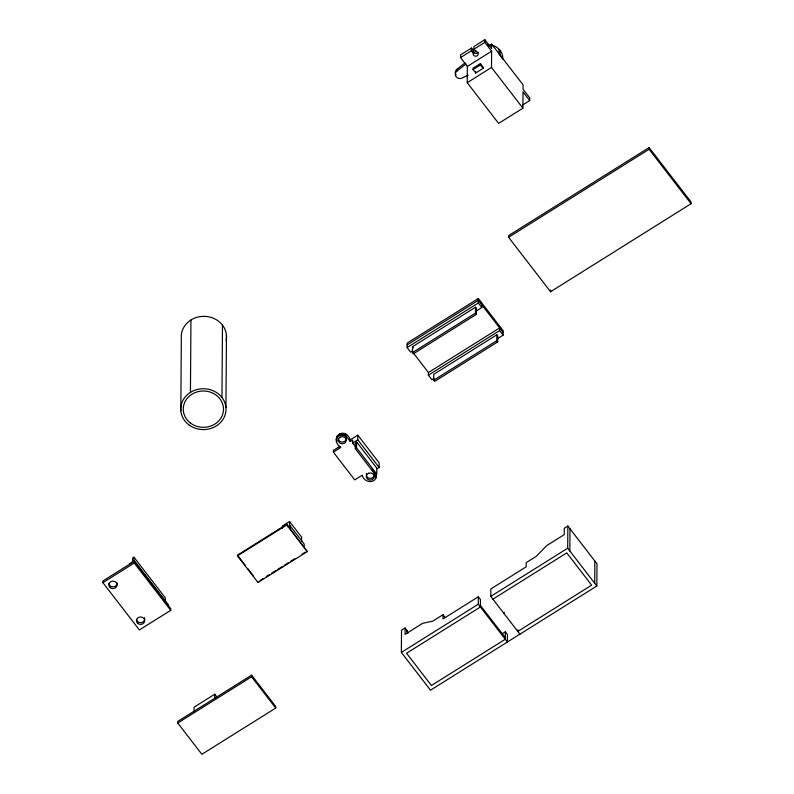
<?xml version="1.0" encoding="UTF-8"?>
<svg xmlns="http://www.w3.org/2000/svg" width="794" height="794" viewBox="0 0 794 794"><rect width="100%" height="100%" fill="white"/><g stroke="black" fill="none" stroke-linecap="round" stroke-linejoin="round"><path stroke-width="1.19" d="M102.912 582.667L102.932 580.93L134.265 561.298L170.73 608.591L170.72 610.338L139.377 629.96L102.912 582.667L134.255 563.035L134.265 561.298M132.608 562.311L132.638 558.033L133.958 557.209L165.311 597.862L165.281 601.068M133.928 561.487L133.958 557.209M177.757 723.026L177.767 721.418L251.599 675.168L275.707 706.452L275.697 708.059L201.875 754.3L177.757 723.026L251.579 676.776L251.599 675.168M180.814 410.855L181.32 338.462A22.639 20.416 0.4 0 1 204.931 316.369A22.639 20.416 0.4 0 1 226.171 340.398M190.441 392.385L190.947 319.992M194.064 711.206L194.093 707.156L214.708 694.244L216.97 697.172M214.678 698.293L214.708 694.244M221.963 397.516L222.469 325.123M225.943 407.471L226.449 335.068M237.436 555.889L237.446 555.155L286.783 524.248L307.298 551.602L257.961 582.498L237.436 555.889L286.773 524.983L286.783 524.248M257.961 582.498L257.961 581.764M282.406 528.129L282.426 525.985L289.552 521.519L301.601 537.141L301.571 541.429M289.522 525.807L289.552 521.519M289.949 528.357L289.969 525.618L287.934 526.888M304.132 546.748L304.142 543.999L289.969 525.618M376.088 476.817L375.979 473.74C378.311 483.774 364.287 484.032 362.223 475.199L354.749 479.884L333.361 452.143L333.371 450.426L339.911 446.337M333.361 452.143L340.834 447.459C328.279 438.814 344.775 425.078 350.313 439.816L350.303 441.533L352.695 440.055L352.675 442.963L355.623 446.784M336.577 441.345L336.448 438.268M336.438 439.985L336.706 436.918M336.696 438.635L337.341 435.668M337.331 437.385L338.304 436.333L338.313 434.616M338.304 436.333L339.544 435.549L339.564 433.832M339.544 435.549L340.973 435.072L340.983 433.355M350.303 441.533L346.531 436.64L342.492 434.953L342.502 433.236M343.991 435.191L344.001 433.474M345.37 435.767L345.38 434.05M346.531 436.64L346.551 434.933M355.275 448.67L355.325 442.744L356.615 441.93L376.783 468.083L376.743 474.008L375.443 474.822L355.275 448.67L356.575 447.856L356.615 441.93M377.081 468.748L379.105 467.458L357.786 439.797L357.816 435.181L350.313 439.816M375.81 478.167L375.82 476.45M379.105 467.458L379.145 462.833L357.816 435.181M519.921 634.178L490.791 596.393L490.851 588.94L526.184 566.807L526.214 562.628L536.397 556.247L546.609 545.677L564.246 534.62L564.296 528.258L567.859 526.025L596.989 563.809L596.83 586.002L430.497 690.194L401.367 652.41L401.516 630.218L405.079 627.985L407.213 630.744L407.193 632.868M405.079 627.985L405.039 634.356L422.676 623.3L432.829 621.116L443.012 614.735L445.146 617.494M412.731 350.839L410.637 352.149L407.114 347.574L407.143 343.097L478.345 298.494L503.158 330.671L503.128 335.147L497.888 338.423M412.443 352.605L412.493 346.71L475.546 307.209L476.469 308.409L476.43 314.305L413.366 353.806L412.443 352.605L475.507 313.104L475.546 307.209M434.01 378.43L431.916 379.75L428.393 375.175L428.413 372.535L412.88 352.387M433.732 380.207L433.772 374.311L496.826 334.81L497.749 336.011L497.709 341.906L434.646 381.398L433.732 380.207L496.786 340.705L496.826 334.81M443.012 614.735L442.983 618.923L478.325 596.79L480.449 599.549L480.4 606.993L406.548 653.254L431.42 685.52L505.272 639.259L505.321 631.806L502.205 633.761M468.093 75.132L462.654 77.792A4.695 4.238 0.4 0 1 456.113 76.72A4.695 4.238 0.4 0 1 457.284 70.825L457.294 69.018L465.046 62.915M522.73 104.947L529.697 100.59L523.018 91.925L522.909 108.202L498.622 123.407L467.219 82.685L467.338 66.418L460.53 57.595L460.55 54.915L471.497 48.057L473.353 50.459L473.204 53.496A2.541 2.293 0.4 0 0 475.259 56.166A2.541 2.293 0.4 0 0 478.206 54.31A2.541 2.293 0.4 0 0 476.152 51.65L473.869 49.228L473.889 46.558L484.836 39.7L491.645 48.523L491.675 44.117L488.638 46.022M473.333 53.129L471.477 50.727L471.497 48.057M473.045 69.544L473.055 68.205L480.439 63.58L483.099 67.033L483.089 68.373L475.705 72.998L473.045 69.544L480.43 64.919L480.439 63.58M475.705 72.998L475.715 71.659M475.556 311.476L481.839 307.546L478.316 302.971L478.345 298.494M505.321 631.806L507.455 634.565L507.396 642.018L478.266 604.234L478.325 596.79M481.839 307.546L481.859 304.906M522.909 108.202L491.506 67.47L491.625 51.203L484.816 42.38L484.836 39.7M501.897 58.17A14.798 13.339 0.4 0 0 500.121 55.074L498.94 53.913L498.979 49.288M500.121 55.074L500.16 50.459L497.55 47.878A14.798 13.339 0.4 0 0 487.724 44.722M503.128 335.147L499.595 330.572L499.615 327.932L428.413 372.535M504.299 613.901L504.309 612.293M508.597 237.287L508.607 235.59L649.105 147.575L691.088 202.023L691.078 203.721L550.579 291.735L508.597 237.287L649.095 149.282L649.105 147.575M517.807 629.811L517.797 631.419L591.649 585.158L566.777 552.892L492.925 599.152M529.697 100.59L529.717 97.91L523.038 89.246L523.067 84.839L491.675 44.117M550.579 291.735L550.589 290.028M596.83 586.002L567.7 548.217L567.859 526.025M569.824 550.976L569.983 528.784M594.706 583.243L594.855 561.05M473.353 50.459L473.224 50.826A2.541 2.293 0.4 0 0 478.028 52.215M457.284 70.825L465.999 63.957M407.213 630.744L406.697 631.071L408.205 633.026M460.53 57.595L471.477 50.727M467.338 66.418L491.625 51.203M467.219 82.685L491.506 67.47M407.133 344.933L478.335 300.331L503.138 332.507M407.114 347.574L478.316 302.971M428.393 375.175L499.595 330.572M129.422 563.819L134.355 560.723L168.447 604.939M260.065 580.454L263.211 578.479M266.357 576.504L269.513 574.528M271.608 573.218L275.806 570.588M277.91 569.268L282.108 566.638M284.202 565.328L288.401 562.698M290.505 561.378L294.703 558.748M302.048 554.152L305.204 552.177M401.367 652.41L478.266 604.234M490.791 596.393L567.7 548.217M473.869 49.228L484.816 42.38M352.675 442.963L357.786 439.797M340.973 435.072L342.492 434.953M649.095 149.282L691.078 203.721M480.43 64.919L483.089 68.373M475.507 313.104L476.43 314.305M496.786 340.705L497.709 341.906M412.493 346.71L413.406 347.901M480.41 605.385L505.282 637.651M356.575 447.856L376.743 474.008M371.691 469.274L375.969 475.447M286.773 524.983L307.298 551.602M238.18 556.108L245.505 565.606M247.708 568.454L253.564 576.067M251.579 676.776L275.697 708.059M134.255 563.035L170.72 610.338M336.587 439.628L337.113 440.918M456.123 74.914A4.695 4.238 0.4 0 1 455.558 73.931M455.299 72.85A4.695 4.238 0.4 0 1 457.294 69.018M346.095 437.474A3.99 3.593 0.4 0 1 345.152 440.968L344.338 441.563A3.99 3.593 0.4 0 1 338.284 438.566M374.232 474.306A3.99 3.593 0.4 0 1 372.753 477.641L371.86 478.127A3.99 3.593 0.4 0 1 366.332 475.338M366.322 474.395A3.99 3.593 0.4 0 1 366.57 473.482M144.468 617.702A4.129 3.722 0.4 0 1 141.471 622.595A4.129 3.722 0.4 0 1 136.479 619.26M117.095 582.836A4.129 3.722 0.4 0 1 113.324 586.855A4.129 3.722 0.4 0 1 108.867 583.451M474.623 52.374A14.798 13.339 0.4 0 1 475.924 50.359M500.16 50.459A14.798 13.339 0.4 0 1 502.751 59.282M340.179 437.127L339.366 437.712A3.99 3.593 0.4 0 0 344.328 443.27L345.142 442.685A3.99 3.593 0.4 0 0 340.179 437.127M368.694 473.224L367.801 473.71A3.99 3.593 0.4 0 0 371.85 479.834L372.743 479.358A3.99 3.593 0.4 0 0 368.694 473.224M137.918 623.538A4.129 3.722 0.4 0 0 144.637 621.365A4.129 3.722 0.4 0 0 139.178 617.196A4.129 3.722 0.4 0 0 137.918 623.538M110.306 587.729A4.129 3.722 0.4 0 0 117.026 585.545A4.129 3.722 0.4 0 0 111.567 581.387A4.129 3.722 0.4 0 0 110.306 587.729M188.773 424.75A22.639 20.416 0.4 0 0 225.665 412.791A22.639 20.416 0.4 0 0 195.691 389.943A22.639 20.416 0.4 0 0 188.773 424.75M190.391 423.013A20.128 18.153 0.4 0 0 223.193 412.394A20.128 18.153 0.4 0 0 196.545 392.077A20.128 18.153 0.4 0 0 190.391 423.013"/></g></svg>
